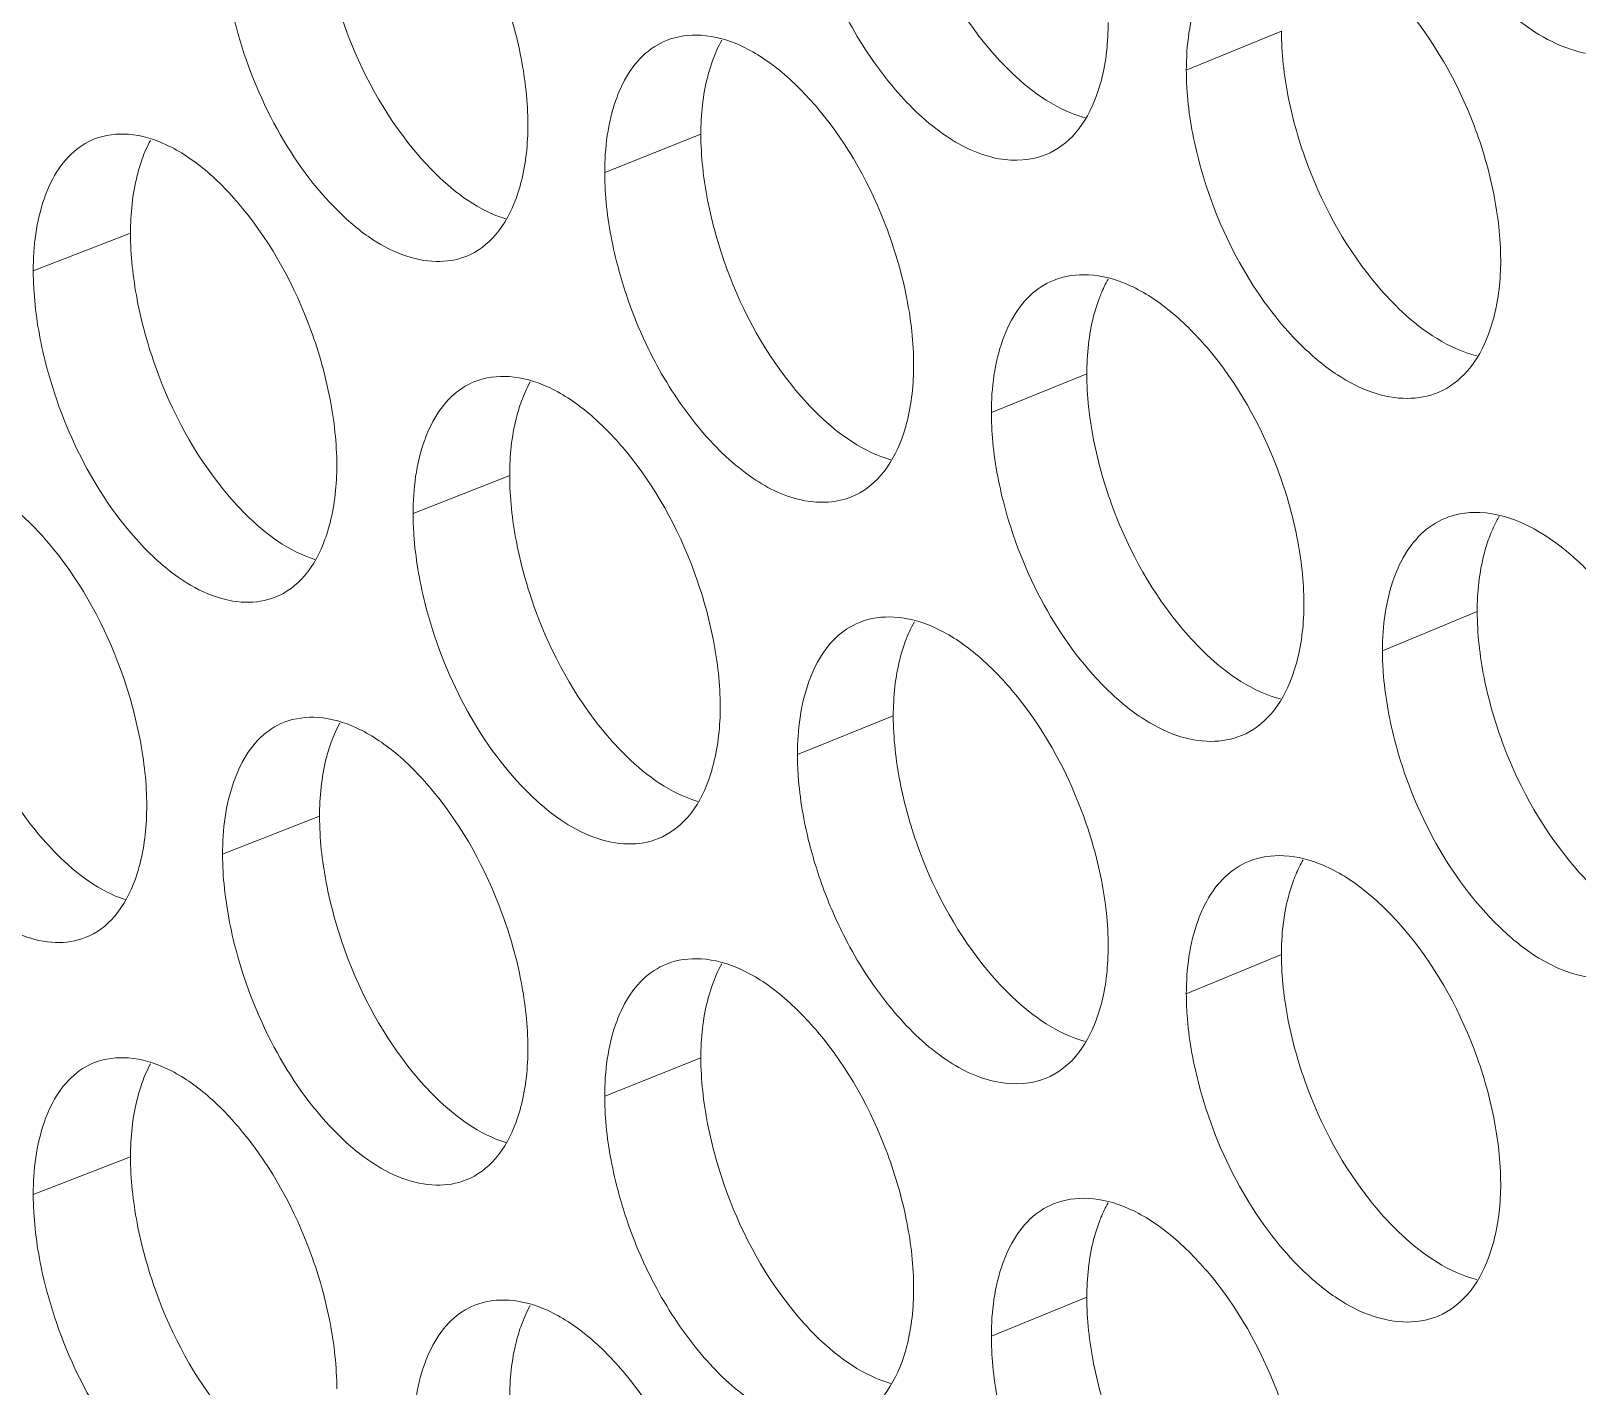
# Model space of a CAD drawing. Header units: millimetres. Extents: x 1177 to 4147, y 93 to 2194.
# Drawn here: x 2535.91 to 2549.1, y 767.51 to 779.06 of the extents above; entities that cross this region are included whole.
import ezdxf

# ---------------------------------------------------------------- set-up
doc = ezdxf.new("R2010")
doc.units = ezdxf.units.MM
doc.header["$LTSCALE"] = 0.1
doc.layers.get('0').update_dxf_attribs({"lineweight": 13})
doc.layers.add('标注', color=251, linetype='Continuous', lineweight=9)

# ---------------------------------------------------------------- blocks, each defined once
blk = doc.blocks.new('02')
at = {"layer": '标注'}
for p, q in [((4407.093, 704.213), (4405.934, 703.737)), ((4400.018, 702.957), (4398.846, 702.489)), ((4393.067, 701.751), (4391.882, 701.291)), ((4393.067, 701.751), (4391.882, 701.291)), ((4404.721, 700.039), (4403.558, 699.566)), ((4397.688, 698.8), (4396.511, 698.335)), ((4397.688, 698.8), (4396.511, 698.335)), ((4409.479, 697.143), (4408.324, 696.664)), ((4402.363, 695.87), (4401.195, 695.4)), ((4402.363, 695.87), (4401.195, 695.4)), ((4395.371, 694.648), (4394.189, 694.185)), ((4407.093, 692.963), (4405.934, 692.487)), ((4407.093, 692.963), (4405.934, 692.487)), ((4400.018, 691.707), (4398.846, 691.239)), ((4393.067, 690.501), (4391.882, 690.041)), ((4404.721, 688.789), (4403.558, 688.316))]:
    blk.add_line(p, q, dxfattribs=at)
for points, knots in [([(4402.363, 707.12), (4402.363, 706.851), (4402.427, 706.29), (4402.736, 705.205), (4403.162, 704.436), (4403.527, 704.002)], [0, 0, 0, 0, 0.239489, 0.496465, 1, 1, 1, 1]), ([(4408.472, 706.832), (4408.585, 706.393), (4408.913, 705.568), (4409.551, 704.698), (4410.148, 704.201), (4410.589, 703.977), (4411.022, 703.896), (4411.296, 703.947), (4411.415, 703.997)], [0, 0, 0, 0, 0.302626, 0.586607, 0.710758, 0.819158, 0.913847, 1, 1, 1, 1]), ([(4397.91, 703.077), (4397.91, 703.347), (4397.846, 703.907), (4397.54, 704.993), (4397.119, 705.764), (4396.757, 706.201)], [0, 0, 0, 0, 0.239493, 0.496564, 1, 1, 1, 1]), ([(4395.371, 705.898), (4395.371, 705.628), (4395.434, 705.067), (4395.736, 703.981), (4396.155, 703.209), (4396.515, 702.771)], [0, 0, 0, 0, 0.239706, 0.496917, 1, 1, 1, 1]), ([(4401.34, 705.566), (4401.396, 705.347), (4401.535, 704.915), (4401.862, 704.21), (4402.332, 703.515), (4402.943, 702.928), (4403.596, 702.612), (4404.046, 702.635), (4404.224, 702.707)], [0, 0, 0, 0, 0.152387, 0.304947, 0.522872, 0.714293, 0.870269, 1, 1, 1, 1]), ([(4406.182, 704.863), (4406.141, 704.788), (4405.984, 704.433), (4405.934, 704.038), (4405.934, 703.737)], [0, 0, 0, 0, 0.223124, 1, 1, 1, 1]), ([(4409.765, 701.423), (4409.765, 701.693), (4409.699, 702.253), (4409.384, 703.337), (4408.949, 704.103), (4408.578, 704.534)], [0, 0, 0, 0, 0.239132, 0.495807, 1, 1, 1, 1]), ([(4394.332, 704.35), (4394.441, 703.914), (4394.754, 703.091), (4395.363, 702.215), (4395.936, 701.707), (4396.36, 701.473), (4396.776, 701.381), (4397.043, 701.423), (4397.158, 701.468)], [0, 0, 0, 0, 0.305591, 0.59108, 0.715148, 0.822737, 0.915872, 1, 1, 1, 1]), ([(4401.444, 703.268), (4401.302, 703.437), (4401.013, 703.733), (4400.53, 704.051), (4400.045, 704.192), (4399.731, 704.151), (4399.599, 704.098)], [0, 0, 0, 0, 0.3085, 0.575059, 0.800797, 1, 1, 1, 1]), ([(4404.835, 703.414), (4404.86, 703.48), (4404.951, 703.773), (4404.982, 704.082), (4404.982, 704.318)], [0, 0, 0, 0, 0.229806, 1, 1, 1, 1]), ([(4407.093, 704.213), (4407.093, 703.943), (4407.158, 703.384), (4407.471, 702.299), (4407.902, 701.532), (4408.271, 701.1)], [0, 0, 0, 0, 0.239345, 0.496163, 1, 1, 1, 1]), ([(4399.599, 704.098), (4399.493, 704.056), (4399.289, 703.921), (4399.149, 703.722), (4399.089, 703.613)], [0, 0, 0, 0, 0.476586, 1, 1, 1, 1]), ([(4403.527, 704.002), (4403.617, 703.896), (4403.945, 703.542), (4404.365, 703.247), (4404.7, 703.156)], [0, 0, 0, 0, 0.285293, 1, 1, 1, 1]), ([(4400.163, 703.861), (4400.139, 703.795), (4400.049, 703.502), (4400.018, 703.193), (4400.018, 702.957)], [0, 0, 0, 0, 0.229432, 1, 1, 1, 1]), ([(4399.089, 703.613), (4399.048, 703.537), (4398.894, 703.183), (4398.846, 702.789), (4398.846, 702.489)], [0, 0, 0, 0, 0.222471, 1, 1, 1, 1]), ([(4405.934, 703.737), (4405.934, 703.65), (4405.948, 703.286), (4406.012, 702.923), (4406.081, 702.654)], [0, 0, 0, 0, 0.237945, 1, 1, 1, 1]), ([(4404.224, 702.707), (4404.362, 702.763), (4404.626, 702.966), (4404.776, 703.255), (4404.835, 703.414)], [0, 0, 0, 0, 0.465952, 1, 1, 1, 1]), ([(4402.611, 700.149), (4402.611, 700.418), (4402.546, 700.979), (4402.236, 702.064), (4401.81, 702.833), (4401.444, 703.268)], [0, 0, 0, 0, 0.239348, 0.496261, 1, 1, 1, 1]), ([(4397.766, 702.174), (4397.79, 702.24), (4397.88, 702.533), (4397.91, 702.841), (4397.91, 703.077)], [0, 0, 0, 0, 0.229368, 1, 1, 1, 1]), ([(4392.629, 702.898), (4392.524, 702.857), (4392.318, 702.721), (4392.179, 702.522), (4392.12, 702.411)], [0, 0, 0, 0, 0.474911, 1, 1, 1, 1]), ([(4392.629, 702.898), (4392.524, 702.857), (4392.318, 702.721), (4392.179, 702.522), (4392.12, 702.411)], [0, 0, 0, 0, 0.474911, 1, 1, 1, 1]), ([(4394.434, 702.051), (4394.296, 702.22), (4394.014, 702.517), (4393.542, 702.838), (4393.068, 702.984), (4392.759, 702.949), (4392.629, 702.898)], [0, 0, 0, 0, 0.310056, 0.577106, 0.802202, 1, 1, 1, 1]), ([(4394.434, 702.051), (4394.296, 702.22), (4394.014, 702.517), (4393.542, 702.838), (4393.068, 702.984), (4392.759, 702.949), (4392.629, 702.898)], [0, 0, 0, 0, 0.310056, 0.577106, 0.802202, 1, 1, 1, 1]), ([(4400.018, 702.957), (4400.018, 702.687), (4400.082, 702.127), (4400.389, 701.041), (4400.812, 700.271), (4401.176, 699.836)], [0, 0, 0, 0, 0.239561, 0.496616, 1, 1, 1, 1]), ([(4393.209, 702.654), (4393.186, 702.588), (4393.098, 702.295), (4393.067, 701.986), (4393.067, 701.751)], [0, 0, 0, 0, 0.228996, 1, 1, 1, 1]), ([(4393.209, 702.654), (4393.186, 702.588), (4393.098, 702.295), (4393.067, 701.986), (4393.067, 701.751)], [0, 0, 0, 0, 0.228996, 1, 1, 1, 1]), ([(4396.515, 702.771), (4396.6, 702.667), (4396.916, 702.318), (4397.317, 702.024), (4397.64, 701.925)], [0, 0, 0, 0, 0.285157, 1, 1, 1, 1]), ([(4406.081, 702.654), (4406.194, 702.216), (4406.519, 701.392), (4407.152, 700.52), (4407.745, 700.021), (4408.183, 699.795), (4408.613, 699.713), (4408.886, 699.762), (4409.004, 699.811)], [0, 0, 0, 0, 0.303115, 0.587343, 0.711479, 0.819744, 0.914178, 1, 1, 1, 1]), ([(4398.846, 702.489), (4398.846, 702.403), (4398.86, 702.038), (4398.923, 701.675), (4398.991, 701.405)], [0, 0, 0, 0, 0.237866, 1, 1, 1, 1]), ([(4392.12, 702.411), (4392.08, 702.336), (4391.929, 701.981), (4391.882, 701.59), (4391.882, 701.291)], [0, 0, 0, 0, 0.221845, 1, 1, 1, 1]), ([(4392.12, 702.411), (4392.08, 702.336), (4391.929, 701.981), (4391.882, 701.59), (4391.882, 701.291)], [0, 0, 0, 0, 0.221845, 1, 1, 1, 1]), ([(4397.158, 701.468), (4397.295, 701.523), (4397.559, 701.725), (4397.707, 702.014), (4397.766, 702.174)], [0, 0, 0, 0, 0.463981, 1, 1, 1, 1]), ([(4395.581, 698.924), (4395.581, 699.194), (4395.517, 699.754), (4395.213, 700.841), (4394.794, 701.613), (4394.434, 702.051)], [0, 0, 0, 0, 0.239566, 0.496716, 1, 1, 1, 1]), ([(4395.581, 698.924), (4395.581, 699.194), (4395.517, 699.754), (4395.213, 700.841), (4394.794, 701.613), (4394.434, 702.051)], [0, 0, 0, 0, 0.239566, 0.496716, 1, 1, 1, 1]), ([(4393.067, 701.751), (4393.067, 701.481), (4393.13, 700.92), (4393.431, 699.833), (4393.846, 699.06), (4394.205, 698.621)], [0, 0, 0, 0, 0.239778, 0.497068, 1, 1, 1, 1]), ([(4393.067, 701.751), (4393.067, 701.481), (4393.13, 700.92), (4393.431, 699.833), (4393.846, 699.06), (4394.205, 698.621)], [0, 0, 0, 0, 0.239778, 0.497068, 1, 1, 1, 1]), ([(4398.991, 701.405), (4399.046, 701.186), (4399.183, 700.755), (4399.508, 700.049), (4399.975, 699.354), (4400.581, 698.766), (4401.229, 698.447), (4401.678, 698.467), (4401.855, 698.539)], [0, 0, 0, 0, 0.152652, 0.305439, 0.523584, 0.715027, 0.870754, 1, 1, 1, 1]), ([(4409.616, 700.519), (4409.641, 700.585), (4409.733, 700.878), (4409.765, 701.187), (4409.765, 701.423)], [0, 0, 0, 0, 0.2301, 1, 1, 1, 1]), ([(4391.882, 701.291), (4391.882, 701.204), (4391.896, 700.839), (4391.957, 700.476), (4392.024, 700.206)], [0, 0, 0, 0, 0.237788, 1, 1, 1, 1]), ([(4391.882, 701.291), (4391.882, 701.204), (4391.896, 700.839), (4391.957, 700.476), (4392.024, 700.206)], [0, 0, 0, 0, 0.237788, 1, 1, 1, 1]), ([(4404.314, 701.176), (4404.209, 701.133), (4404.005, 700.997), (4403.864, 700.8), (4403.804, 700.691)], [0, 0, 0, 0, 0.477633, 1, 1, 1, 1]), ([(4406.187, 700.356), (4406.042, 700.525), (4405.748, 700.821), (4405.257, 701.138), (4404.765, 701.274), (4404.448, 701.231), (4404.314, 701.176)], [0, 0, 0, 0, 0.307488, 0.573733, 0.799889, 1, 1, 1, 1]), ([(4404.982, 701.19), (4404.948, 701.132), (4404.909, 701.05), (4404.876, 700.966), (4404.868, 700.944)], [0, 0, 0, 0, 0.741798, 1, 1, 1, 1]), ([(4404.868, 700.944), (4404.843, 700.878), (4404.753, 700.584), (4404.721, 700.275), (4404.721, 700.039)], [0, 0, 0, 0, 0.229724, 1, 1, 1, 1]), ([(4408.271, 701.1), (4408.363, 700.993), (4408.701, 700.636), (4409.133, 700.341), (4409.476, 700.256)], [0, 0, 0, 0, 0.285343, 1, 1, 1, 1]), ([(4403.804, 700.691), (4403.763, 700.615), (4403.607, 700.26), (4403.558, 699.866), (4403.558, 699.566)], [0, 0, 0, 0, 0.222904, 1, 1, 1, 1]), ([(4409.004, 699.811), (4409.142, 699.868), (4409.405, 700.071), (4409.557, 700.36), (4409.616, 700.519)], [0, 0, 0, 0, 0.467218, 1, 1, 1, 1]), ([(4392.024, 700.206), (4392.132, 699.77), (4392.442, 698.948), (4393.047, 698.07), (4393.616, 697.56), (4394.037, 697.325), (4394.45, 697.231), (4394.715, 697.271), (4394.83, 697.316)], [0, 0, 0, 0, 0.306092, 0.591839, 0.715894, 0.823347, 0.916219, 1, 1, 1, 1]), ([(4392.024, 700.206), (4392.132, 699.77), (4392.442, 698.948), (4393.047, 698.07), (4393.616, 697.56), (4394.037, 697.325), (4394.45, 697.231), (4394.715, 697.271), (4394.83, 697.316)], [0, 0, 0, 0, 0.306092, 0.591839, 0.715894, 0.823347, 0.916219, 1, 1, 1, 1]), ([(4407.367, 697.243), (4407.367, 697.512), (4407.301, 698.072), (4406.988, 699.157), (4406.555, 699.924), (4406.187, 700.356)], [0, 0, 0, 0, 0.239204, 0.495958, 1, 1, 1, 1]), ([(4399.094, 699.107), (4398.953, 699.276), (4398.666, 699.572), (4398.186, 699.892), (4397.705, 700.034), (4397.394, 699.995), (4397.262, 699.943)], [0, 0, 0, 0, 0.309013, 0.575734, 0.801259, 1, 1, 1, 1]), ([(4399.094, 699.107), (4398.953, 699.276), (4398.666, 699.572), (4398.186, 699.892), (4397.705, 700.034), (4397.394, 699.995), (4397.262, 699.943)], [0, 0, 0, 0, 0.309013, 0.575734, 0.801259, 1, 1, 1, 1]), ([(4402.465, 699.245), (4402.49, 699.311), (4402.58, 699.604), (4402.611, 699.913), (4402.611, 700.149)], [0, 0, 0, 0, 0.22966, 1, 1, 1, 1]), ([(4404.721, 700.039), (4404.721, 699.769), (4404.786, 699.209), (4405.096, 698.124), (4405.525, 697.356), (4405.893, 696.923)], [0, 0, 0, 0, 0.239417, 0.496314, 1, 1, 1, 1]), ([(4397.262, 699.943), (4397.156, 699.901), (4396.951, 699.765), (4396.812, 699.567), (4396.752, 699.457)], [0, 0, 0, 0, 0.476042, 1, 1, 1, 1]), ([(4397.262, 699.943), (4397.156, 699.901), (4396.951, 699.765), (4396.812, 699.567), (4396.752, 699.457)], [0, 0, 0, 0, 0.476042, 1, 1, 1, 1]), ([(4401.176, 699.836), (4401.264, 699.731), (4401.588, 699.378), (4402.002, 699.084), (4402.333, 698.99)], [0, 0, 0, 0, 0.285256, 1, 1, 1, 1]), ([(4397.831, 699.703), (4397.807, 699.637), (4397.718, 699.344), (4397.688, 699.035), (4397.688, 698.8)], [0, 0, 0, 0, 0.229286, 1, 1, 1, 1]), ([(4397.831, 699.703), (4397.807, 699.637), (4397.718, 699.344), (4397.688, 699.035), (4397.688, 698.8)], [0, 0, 0, 0, 0.229286, 1, 1, 1, 1]), ([(4396.752, 699.457), (4396.712, 699.381), (4396.559, 699.027), (4396.511, 698.634), (4396.511, 698.335)], [0, 0, 0, 0, 0.222259, 1, 1, 1, 1]), ([(4396.752, 699.457), (4396.712, 699.381), (4396.559, 699.027), (4396.511, 698.634), (4396.511, 698.335)], [0, 0, 0, 0, 0.222259, 1, 1, 1, 1]), ([(4403.558, 699.566), (4403.558, 699.479), (4403.572, 699.114), (4403.635, 698.752), (4403.704, 698.482)], [0, 0, 0, 0, 0.237919, 1, 1, 1, 1]), ([(4401.855, 698.539), (4401.992, 698.594), (4402.256, 698.797), (4402.406, 699.086), (4402.465, 699.245)], [0, 0, 0, 0, 0.465305, 1, 1, 1, 1]), ([(4400.254, 695.985), (4400.254, 696.255), (4400.189, 696.815), (4399.882, 697.901), (4399.457, 698.671), (4399.094, 699.107)], [0, 0, 0, 0, 0.239421, 0.496413, 1, 1, 1, 1]), ([(4400.254, 695.985), (4400.254, 696.255), (4400.189, 696.815), (4399.882, 697.901), (4399.457, 698.671), (4399.094, 699.107)], [0, 0, 0, 0, 0.239421, 0.496413, 1, 1, 1, 1]), ([(4395.437, 698.022), (4395.461, 698.087), (4395.55, 698.38), (4395.581, 698.689), (4395.581, 698.924)], [0, 0, 0, 0, 0.229222, 1, 1, 1, 1]), ([(4395.437, 698.022), (4395.461, 698.087), (4395.55, 698.38), (4395.581, 698.689), (4395.581, 698.924)], [0, 0, 0, 0, 0.229222, 1, 1, 1, 1]), ([(4392.126, 697.907), (4391.988, 698.076), (4391.708, 698.372), (4391.24, 698.695), (4390.769, 698.842), (4390.463, 698.808), (4390.334, 698.759)], [0, 0, 0, 0, 0.310585, 0.577804, 0.802682, 1, 1, 1, 1]), ([(4397.688, 698.8), (4397.688, 698.53), (4397.751, 697.969), (4398.056, 696.883), (4398.477, 696.112), (4398.838, 695.676)], [0, 0, 0, 0, 0.239633, 0.496767, 1, 1, 1, 1]), ([(4397.688, 698.8), (4397.688, 698.53), (4397.751, 697.969), (4398.056, 696.883), (4398.477, 696.112), (4398.838, 695.676)], [0, 0, 0, 0, 0.239633, 0.496767, 1, 1, 1, 1]), ([(4394.205, 698.621), (4394.289, 698.518), (4394.6, 698.171), (4394.995, 697.877), (4395.314, 697.776)], [0, 0, 0, 0, 0.285095, 1, 1, 1, 1]), ([(4394.205, 698.621), (4394.289, 698.518), (4394.6, 698.171), (4394.995, 697.877), (4395.314, 697.776)], [0, 0, 0, 0, 0.285095, 1, 1, 1, 1]), ([(4396.511, 698.335), (4396.511, 698.248), (4396.525, 697.883), (4396.587, 697.52), (4396.654, 697.25)], [0, 0, 0, 0, 0.23784, 1, 1, 1, 1]), ([(4396.511, 698.335), (4396.511, 698.248), (4396.525, 697.883), (4396.587, 697.52), (4396.654, 697.25)], [0, 0, 0, 0, 0.23784, 1, 1, 1, 1]), ([(4403.704, 698.482), (4403.816, 698.044), (4404.139, 697.22), (4404.767, 696.348), (4405.356, 695.847), (4405.791, 695.62), (4406.218, 695.535), (4406.49, 695.583), (4406.608, 695.631)], [0, 0, 0, 0, 0.303606, 0.588083, 0.712204, 0.820335, 0.914512, 1, 1, 1, 1]), ([(4410.983, 697.467), (4410.871, 697.597), (4410.472, 698.008), (4409.918, 698.332), (4409.51, 698.348)], [0, 0, 0, 0, 0.295598, 1, 1, 1, 1]), ([(4409.746, 698.302), (4409.735, 698.283), (4409.69, 698.201), (4409.652, 698.115), (4409.627, 698.048)], [0, 0, 0, 0, 0.242093, 1, 1, 1, 1]), ([(4409.084, 698.276), (4408.978, 698.232), (4408.775, 698.096), (4408.634, 697.9), (4408.574, 697.791)], [0, 0, 0, 0, 0.478627, 1, 1, 1, 1]), ([(4394.83, 697.316), (4394.967, 697.37), (4395.231, 697.572), (4395.379, 697.862), (4395.437, 698.022)], [0, 0, 0, 0, 0.463304, 1, 1, 1, 1]), ([(4394.83, 697.316), (4394.967, 697.37), (4395.231, 697.572), (4395.379, 697.862), (4395.437, 698.022)], [0, 0, 0, 0, 0.463304, 1, 1, 1, 1]), ([(4409.627, 698.048), (4409.602, 697.982), (4409.511, 697.689), (4409.479, 697.379), (4409.479, 697.143)], [0, 0, 0, 0, 0.230017, 1, 1, 1, 1]), ([(4393.265, 694.777), (4393.265, 695.047), (4393.201, 695.607), (4392.899, 696.694), (4392.483, 697.467), (4392.126, 697.907)], [0, 0, 0, 0, 0.239639, 0.496867, 1, 1, 1, 1]), ([(4408.574, 697.791), (4408.532, 697.716), (4408.375, 697.36), (4408.324, 696.965), (4408.324, 696.664)], [0, 0, 0, 0, 0.223347, 1, 1, 1, 1]), ([(4390.778, 697.609), (4390.778, 697.339), (4390.841, 696.779), (4391.139, 695.692), (4391.552, 694.918), (4391.908, 694.477)], [0, 0, 0, 0, 0.239851, 0.497219, 1, 1, 1, 1]), ([(4396.654, 697.25), (4396.764, 696.813), (4397.079, 695.99), (4397.694, 695.115), (4398.271, 694.608), (4398.697, 694.376), (4399.116, 694.286), (4399.384, 694.329), (4399.5, 694.376)], [0, 0, 0, 0, 0.305092, 0.590325, 0.714405, 0.822131, 0.915528, 1, 1, 1, 1]), ([(4396.654, 697.25), (4396.764, 696.813), (4397.079, 695.99), (4397.694, 695.115), (4398.271, 694.608), (4398.697, 694.376), (4399.116, 694.286), (4399.384, 694.329), (4399.5, 694.376)], [0, 0, 0, 0, 0.305092, 0.590325, 0.714405, 0.822131, 0.915528, 1, 1, 1, 1]), ([(4407.219, 696.339), (4407.244, 696.405), (4407.335, 696.697), (4407.367, 697.007), (4407.367, 697.243)], [0, 0, 0, 0, 0.229953, 1, 1, 1, 1]), ([(4401.95, 697.009), (4401.844, 696.967), (4401.64, 696.831), (4401.499, 696.634), (4401.44, 696.524)], [0, 0, 0, 0, 0.477116, 1, 1, 1, 1]), ([(4401.95, 697.009), (4401.844, 696.967), (4401.64, 696.831), (4401.499, 696.634), (4401.44, 696.524)], [0, 0, 0, 0, 0.477116, 1, 1, 1, 1]), ([(4403.809, 696.184), (4403.666, 696.353), (4403.374, 696.649), (4402.886, 696.967), (4402.398, 697.105), (4402.083, 697.063), (4401.95, 697.009)], [0, 0, 0, 0, 0.307992, 0.574392, 0.80034, 1, 1, 1, 1]), ([(4403.809, 696.184), (4403.666, 696.353), (4403.374, 696.649), (4402.886, 696.967), (4402.398, 697.105), (4402.083, 697.063), (4401.95, 697.009)], [0, 0, 0, 0, 0.307992, 0.574392, 0.80034, 1, 1, 1, 1]), ([(4409.479, 697.143), (4409.479, 696.873), (4409.544, 696.313), (4409.858, 695.229), (4410.293, 694.463), (4410.664, 694.033)], [0, 0, 0, 0, 0.239274, 0.496012, 1, 1, 1, 1]), ([(4405.893, 696.923), (4405.983, 696.817), (4406.316, 696.461), (4406.742, 696.166), (4407.081, 696.078)], [0, 0, 0, 0, 0.285322, 1, 1, 1, 1]), ([(4402.508, 696.775), (4402.484, 696.709), (4402.394, 696.416), (4402.363, 696.106), (4402.363, 695.87)], [0, 0, 0, 0, 0.229578, 1, 1, 1, 1]), ([(4402.508, 696.775), (4402.484, 696.709), (4402.394, 696.416), (4402.363, 696.106), (4402.363, 695.87)], [0, 0, 0, 0, 0.229578, 1, 1, 1, 1]), ([(4408.324, 696.664), (4408.324, 696.577), (4408.339, 696.213), (4408.403, 695.851), (4408.472, 695.582)], [0, 0, 0, 0, 0.237972, 1, 1, 1, 1]), ([(4401.44, 696.524), (4401.399, 696.449), (4401.244, 696.094), (4401.195, 695.7), (4401.195, 695.4)], [0, 0, 0, 0, 0.222686, 1, 1, 1, 1]), ([(4401.44, 696.524), (4401.399, 696.449), (4401.244, 696.094), (4401.195, 695.7), (4401.195, 695.4)], [0, 0, 0, 0, 0.222686, 1, 1, 1, 1]), ([(4406.608, 695.631), (4406.745, 695.688), (4407.009, 695.891), (4407.16, 696.179), (4407.219, 696.339)], [0, 0, 0, 0, 0.46659, 1, 1, 1, 1]), ([(4389.73, 696.067), (4389.837, 695.631), (4390.144, 694.81), (4390.745, 693.931), (4391.31, 693.419), (4391.727, 693.183), (4392.138, 693.086), (4392.402, 693.126), (4392.516, 693.17)], [0, 0, 0, 0, 0.306595, 0.592601, 0.716644, 0.823962, 0.916568, 1, 1, 1, 1]), ([(4404.982, 693.068), (4404.982, 693.338), (4404.917, 693.898), (4404.605, 694.983), (4404.176, 695.75), (4403.809, 696.184)], [0, 0, 0, 0, 0.239276, 0.49611, 1, 1, 1, 1]), ([(4404.982, 693.068), (4404.982, 693.338), (4404.917, 693.898), (4404.605, 694.983), (4404.176, 695.75), (4403.809, 696.184)], [0, 0, 0, 0, 0.239276, 0.49611, 1, 1, 1, 1]), ([(4396.757, 694.951), (4396.618, 695.12), (4396.333, 695.417), (4395.857, 695.737), (4395.38, 695.881), (4395.069, 695.844), (4394.939, 695.793)], [0, 0, 0, 0, 0.309532, 0.576416, 0.801728, 1, 1, 1, 1]), ([(4400.109, 695.082), (4400.133, 695.148), (4400.223, 695.441), (4400.254, 695.749), (4400.254, 695.985)], [0, 0, 0, 0, 0.229514, 1, 1, 1, 1]), ([(4400.109, 695.082), (4400.133, 695.148), (4400.223, 695.441), (4400.254, 695.749), (4400.254, 695.985)], [0, 0, 0, 0, 0.229514, 1, 1, 1, 1]), ([(4402.363, 695.87), (4402.363, 695.601), (4402.427, 695.04), (4402.736, 693.955), (4403.162, 693.186), (4403.527, 692.752)], [0, 0, 0, 0, 0.239489, 0.496465, 1, 1, 1, 1]), ([(4402.363, 695.87), (4402.363, 695.601), (4402.427, 695.04), (4402.736, 693.955), (4403.162, 693.186), (4403.527, 692.752)], [0, 0, 0, 0, 0.239489, 0.496465, 1, 1, 1, 1]), ([(4394.939, 695.793), (4394.833, 695.751), (4394.628, 695.616), (4394.488, 695.417), (4394.429, 695.306)], [0, 0, 0, 0, 0.475484, 1, 1, 1, 1]), ([(4398.838, 695.676), (4398.925, 695.571), (4399.245, 695.221), (4399.652, 694.926), (4399.979, 694.83)], [0, 0, 0, 0, 0.285211, 1, 1, 1, 1]), ([(4398.838, 695.676), (4398.925, 695.571), (4399.245, 695.221), (4399.652, 694.926), (4399.979, 694.83)], [0, 0, 0, 0, 0.285211, 1, 1, 1, 1]), ([(4395.513, 695.551), (4395.489, 695.485), (4395.401, 695.192), (4395.371, 694.883), (4395.371, 694.648)], [0, 0, 0, 0, 0.229141, 1, 1, 1, 1]), ([(4408.472, 695.582), (4408.585, 695.143), (4408.913, 694.318), (4409.551, 693.448), (4410.148, 692.951), (4410.589, 692.727), (4411.022, 692.646), (4411.296, 692.697), (4411.415, 692.747)], [0, 0, 0, 0, 0.302626, 0.586607, 0.710758, 0.819158, 0.913847, 1, 1, 1, 1]), ([(4394.429, 695.306), (4394.389, 695.231), (4394.237, 694.876), (4394.189, 694.484), (4394.189, 694.185)], [0, 0, 0, 0, 0.22205, 1, 1, 1, 1]), ([(4401.195, 695.4), (4401.195, 695.313), (4401.209, 694.948), (4401.272, 694.586), (4401.34, 694.316)], [0, 0, 0, 0, 0.237892, 1, 1, 1, 1]), ([(4401.195, 695.4), (4401.195, 695.313), (4401.209, 694.948), (4401.272, 694.586), (4401.34, 694.316)], [0, 0, 0, 0, 0.237892, 1, 1, 1, 1]), ([(4397.91, 691.827), (4397.91, 692.097), (4397.846, 692.657), (4397.54, 693.743), (4397.119, 694.514), (4396.757, 694.951)], [0, 0, 0, 0, 0.239493, 0.496564, 1, 1, 1, 1]), ([(4399.5, 694.376), (4399.637, 694.431), (4399.901, 694.633), (4400.05, 694.922), (4400.109, 695.082)], [0, 0, 0, 0, 0.464648, 1, 1, 1, 1]), ([(4399.5, 694.376), (4399.637, 694.431), (4399.901, 694.633), (4400.05, 694.922), (4400.109, 695.082)], [0, 0, 0, 0, 0.464648, 1, 1, 1, 1]), ([(4393.122, 693.875), (4393.146, 693.941), (4393.234, 694.233), (4393.265, 694.542), (4393.265, 694.777)], [0, 0, 0, 0, 0.229076, 1, 1, 1, 1]), ([(4395.371, 694.648), (4395.371, 694.378), (4395.434, 693.817), (4395.736, 692.731), (4396.155, 691.959), (4396.515, 691.521)], [0, 0, 0, 0, 0.239706, 0.496917, 1, 1, 1, 1]), ([(4391.908, 694.477), (4391.992, 694.375), (4392.298, 694.03), (4392.687, 693.736), (4393.002, 693.633)], [0, 0, 0, 0, 0.285023, 1, 1, 1, 1]), ([(4394.189, 694.185), (4394.189, 694.098), (4394.203, 693.733), (4394.265, 693.371), (4394.332, 693.1)], [0, 0, 0, 0, 0.237814, 1, 1, 1, 1]), ([(4401.34, 694.316), (4401.396, 694.097), (4401.535, 693.665), (4401.862, 692.96), (4402.332, 692.265), (4402.943, 691.678), (4403.596, 691.362), (4404.046, 691.385), (4404.224, 691.457)], [0, 0, 0, 0, 0.152387, 0.304947, 0.522872, 0.714293, 0.870269, 1, 1, 1, 1]), ([(4401.34, 694.316), (4401.396, 694.097), (4401.535, 693.665), (4401.862, 692.96), (4402.332, 692.265), (4402.943, 691.678), (4403.596, 691.362), (4404.046, 691.385), (4404.224, 691.457)], [0, 0, 0, 0, 0.152387, 0.304947, 0.522872, 0.714293, 0.870269, 1, 1, 1, 1]), ([(4408.578, 693.284), (4408.433, 693.453), (4408.136, 693.749), (4407.641, 694.064), (4407.146, 694.199), (4406.827, 694.154), (4406.692, 694.098)], [0, 0, 0, 0, 0.30699, 0.573081, 0.799443, 1, 1, 1, 1]), ([(4408.578, 693.284), (4408.433, 693.453), (4408.136, 693.749), (4407.641, 694.064), (4407.146, 694.199), (4406.827, 694.154), (4406.692, 694.098)], [0, 0, 0, 0, 0.30699, 0.573081, 0.799443, 1, 1, 1, 1]), ([(4406.692, 694.098), (4406.587, 694.055), (4406.383, 693.919), (4406.242, 693.722), (4406.182, 693.613)], [0, 0, 0, 0, 0.478136, 1, 1, 1, 1]), ([(4406.692, 694.098), (4406.587, 694.055), (4406.383, 693.919), (4406.242, 693.722), (4406.182, 693.613)], [0, 0, 0, 0, 0.478136, 1, 1, 1, 1]), ([(4407.357, 694.118), (4407.323, 694.059), (4407.283, 693.976), (4407.249, 693.89), (4407.24, 693.868)], [0, 0, 0, 0, 0.741765, 1, 1, 1, 1]), ([(4407.357, 694.118), (4407.323, 694.059), (4407.283, 693.976), (4407.249, 693.89), (4407.24, 693.868)], [0, 0, 0, 0, 0.741765, 1, 1, 1, 1]), ([(4410.664, 694.033), (4410.756, 693.925), (4411.099, 693.566), (4411.537, 693.271), (4411.884, 693.189)], [0, 0, 0, 0, 0.285356, 1, 1, 1, 1]), ([(4392.516, 693.17), (4392.653, 693.223), (4392.917, 693.425), (4393.064, 693.715), (4393.122, 693.875)], [0, 0, 0, 0, 0.462617, 1, 1, 1, 1]), ([(4407.24, 693.868), (4407.216, 693.802), (4407.125, 693.509), (4407.093, 693.199), (4407.093, 692.963)], [0, 0, 0, 0, 0.229871, 1, 1, 1, 1]), ([(4407.24, 693.868), (4407.216, 693.802), (4407.125, 693.509), (4407.093, 693.199), (4407.093, 692.963)], [0, 0, 0, 0, 0.229871, 1, 1, 1, 1]), ([(4406.182, 693.613), (4406.141, 693.538), (4405.984, 693.183), (4405.934, 692.788), (4405.934, 692.487)], [0, 0, 0, 0, 0.223124, 1, 1, 1, 1]), ([(4406.182, 693.613), (4406.141, 693.538), (4405.984, 693.183), (4405.934, 692.788), (4405.934, 692.487)], [0, 0, 0, 0, 0.223124, 1, 1, 1, 1]), ([(4409.765, 690.173), (4409.765, 690.443), (4409.699, 691.003), (4409.384, 692.087), (4408.949, 692.853), (4408.578, 693.284)], [0, 0, 0, 0, 0.239132, 0.495807, 1, 1, 1, 1]), ([(4409.765, 690.173), (4409.765, 690.443), (4409.699, 691.003), (4409.384, 692.087), (4408.949, 692.853), (4408.578, 693.284)], [0, 0, 0, 0, 0.239132, 0.495807, 1, 1, 1, 1]), ([(4394.332, 693.1), (4394.441, 692.664), (4394.754, 691.841), (4395.363, 690.965), (4395.936, 690.457), (4396.36, 690.223), (4396.776, 690.131), (4397.043, 690.173), (4397.158, 690.218)], [0, 0, 0, 0, 0.305591, 0.59108, 0.715148, 0.822737, 0.915872, 1, 1, 1, 1]), ([(4404.835, 692.164), (4404.86, 692.23), (4404.951, 692.523), (4404.982, 692.832), (4404.982, 693.068)], [0, 0, 0, 0, 0.229806, 1, 1, 1, 1]), ([(4404.835, 692.164), (4404.86, 692.23), (4404.951, 692.523), (4404.982, 692.832), (4404.982, 693.068)], [0, 0, 0, 0, 0.229806, 1, 1, 1, 1]), ([(4399.599, 692.848), (4399.493, 692.806), (4399.289, 692.671), (4399.149, 692.472), (4399.089, 692.363)], [0, 0, 0, 0, 0.476586, 1, 1, 1, 1]), ([(4401.444, 692.018), (4401.302, 692.187), (4401.013, 692.483), (4400.53, 692.801), (4400.045, 692.942), (4399.731, 692.901), (4399.599, 692.848)], [0, 0, 0, 0, 0.3085, 0.575059, 0.800797, 1, 1, 1, 1]), ([(4407.093, 692.963), (4407.093, 692.693), (4407.158, 692.134), (4407.471, 691.049), (4407.902, 690.282), (4408.271, 689.85)], [0, 0, 0, 0, 0.239345, 0.496163, 1, 1, 1, 1]), ([(4407.093, 692.963), (4407.093, 692.693), (4407.158, 692.134), (4407.471, 691.049), (4407.902, 690.282), (4408.271, 689.85)], [0, 0, 0, 0, 0.239345, 0.496163, 1, 1, 1, 1]), ([(4403.527, 692.752), (4403.617, 692.646), (4403.945, 692.292), (4404.365, 691.997), (4404.7, 691.906)], [0, 0, 0, 0, 0.285293, 1, 1, 1, 1]), ([(4403.527, 692.752), (4403.617, 692.646), (4403.945, 692.292), (4404.365, 691.997), (4404.7, 691.906)], [0, 0, 0, 0, 0.285293, 1, 1, 1, 1]), ([(4400.163, 692.611), (4400.139, 692.545), (4400.049, 692.252), (4400.018, 691.943), (4400.018, 691.707)], [0, 0, 0, 0, 0.229432, 1, 1, 1, 1]), ([(4405.934, 692.487), (4405.934, 692.4), (4405.948, 692.036), (4406.012, 691.673), (4406.081, 691.404)], [0, 0, 0, 0, 0.237945, 1, 1, 1, 1]), ([(4405.934, 692.487), (4405.934, 692.4), (4405.948, 692.036), (4406.012, 691.673), (4406.081, 691.404)], [0, 0, 0, 0, 0.237945, 1, 1, 1, 1]), ([(4399.089, 692.363), (4399.048, 692.287), (4398.894, 691.933), (4398.846, 691.539), (4398.846, 691.239)], [0, 0, 0, 0, 0.222471, 1, 1, 1, 1]), ([(4404.224, 691.457), (4404.362, 691.513), (4404.626, 691.716), (4404.776, 692.005), (4404.835, 692.164)], [0, 0, 0, 0, 0.465952, 1, 1, 1, 1]), ([(4404.224, 691.457), (4404.362, 691.513), (4404.626, 691.716), (4404.776, 692.005), (4404.835, 692.164)], [0, 0, 0, 0, 0.465952, 1, 1, 1, 1]), ([(4402.611, 688.899), (4402.611, 689.168), (4402.546, 689.729), (4402.236, 690.814), (4401.81, 691.583), (4401.444, 692.018)], [0, 0, 0, 0, 0.239348, 0.496261, 1, 1, 1, 1]), ([(4394.434, 690.801), (4394.296, 690.97), (4394.014, 691.267), (4393.542, 691.588), (4393.068, 691.734), (4392.759, 691.699), (4392.629, 691.648)], [0, 0, 0, 0, 0.310056, 0.577106, 0.802202, 1, 1, 1, 1]), ([(4397.766, 690.924), (4397.79, 690.99), (4397.88, 691.283), (4397.91, 691.591), (4397.91, 691.827)], [0, 0, 0, 0, 0.229368, 1, 1, 1, 1]), ([(4400.018, 691.707), (4400.018, 691.437), (4400.082, 690.877), (4400.389, 689.791), (4400.812, 689.021), (4401.176, 688.586)], [0, 0, 0, 0, 0.239561, 0.496616, 1, 1, 1, 1]), ([(4392.629, 691.648), (4392.524, 691.607), (4392.318, 691.471), (4392.179, 691.272), (4392.12, 691.161)], [0, 0, 0, 0, 0.474911, 1, 1, 1, 1]), ([(4396.515, 691.521), (4396.6, 691.417), (4396.916, 691.068), (4397.317, 690.774), (4397.64, 690.675)], [0, 0, 0, 0, 0.285157, 1, 1, 1, 1]), ([(4393.209, 691.404), (4393.186, 691.338), (4393.098, 691.045), (4393.067, 690.736), (4393.067, 690.501)], [0, 0, 0, 0, 0.228996, 1, 1, 1, 1]), ([(4406.081, 691.404), (4406.194, 690.966), (4406.519, 690.142), (4407.152, 689.27), (4407.745, 688.771), (4408.183, 688.545), (4408.613, 688.463), (4408.886, 688.512), (4409.004, 688.561)], [0, 0, 0, 0, 0.303115, 0.587343, 0.711479, 0.819744, 0.914178, 1, 1, 1, 1]), ([(4406.081, 691.404), (4406.194, 690.966), (4406.519, 690.142), (4407.152, 689.27), (4407.745, 688.771), (4408.183, 688.545), (4408.613, 688.463), (4408.886, 688.512), (4409.004, 688.561)], [0, 0, 0, 0, 0.303115, 0.587343, 0.711479, 0.819744, 0.914178, 1, 1, 1, 1]), ([(4392.12, 691.161), (4392.08, 691.086), (4391.929, 690.731), (4391.882, 690.34), (4391.882, 690.041)], [0, 0, 0, 0, 0.221845, 1, 1, 1, 1]), ([(4398.846, 691.239), (4398.846, 691.153), (4398.86, 690.788), (4398.923, 690.425), (4398.991, 690.155)], [0, 0, 0, 0, 0.237866, 1, 1, 1, 1]), ([(4395.581, 687.674), (4395.581, 687.944), (4395.517, 688.504), (4395.213, 689.591), (4394.794, 690.363), (4394.434, 690.801)], [0, 0, 0, 0, 0.239566, 0.496716, 1, 1, 1, 1]), ([(4397.158, 690.218), (4397.295, 690.273), (4397.559, 690.475), (4397.707, 690.764), (4397.766, 690.924)], [0, 0, 0, 0, 0.463981, 1, 1, 1, 1]), ([(4393.067, 690.501), (4393.067, 690.231), (4393.13, 689.67), (4393.431, 688.583), (4393.846, 687.81), (4394.205, 687.371)], [0, 0, 0, 0, 0.239778, 0.497068, 1, 1, 1, 1]), ([(4391.882, 690.041), (4391.882, 689.954), (4391.896, 689.589), (4391.957, 689.226), (4392.024, 688.956)], [0, 0, 0, 0, 0.237788, 1, 1, 1, 1]), ([(4398.991, 690.155), (4399.046, 689.936), (4399.183, 689.505), (4399.508, 688.799), (4399.975, 688.104), (4400.581, 687.516), (4401.229, 687.197), (4401.678, 687.217), (4401.855, 687.289)], [0, 0, 0, 0, 0.152652, 0.305439, 0.523584, 0.715027, 0.870754, 1, 1, 1, 1]), ([(4409.616, 689.269), (4409.641, 689.335), (4409.733, 689.628), (4409.765, 689.937), (4409.765, 690.173)], [0, 0, 0, 0, 0.2301, 1, 1, 1, 1]), ([(4409.616, 689.269), (4409.641, 689.335), (4409.733, 689.628), (4409.765, 689.937), (4409.765, 690.173)], [0, 0, 0, 0, 0.2301, 1, 1, 1, 1]), ([(4404.314, 689.926), (4404.209, 689.883), (4404.005, 689.747), (4403.864, 689.55), (4403.804, 689.441)], [0, 0, 0, 0, 0.477633, 1, 1, 1, 1]), ([(4406.187, 689.106), (4406.042, 689.275), (4405.748, 689.571), (4405.257, 689.888), (4404.765, 690.024), (4404.448, 689.981), (4404.314, 689.926)], [0, 0, 0, 0, 0.307488, 0.573733, 0.799889, 1, 1, 1, 1]), ([(4404.982, 689.94), (4404.948, 689.882), (4404.909, 689.8), (4404.876, 689.716), (4404.868, 689.694)], [0, 0, 0, 0, 0.741798, 1, 1, 1, 1]), ([(4408.271, 689.85), (4408.363, 689.743), (4408.701, 689.386), (4409.133, 689.091), (4409.476, 689.006)], [0, 0, 0, 0, 0.285343, 1, 1, 1, 1]), ([(4408.271, 689.85), (4408.363, 689.743), (4408.701, 689.386), (4409.133, 689.091), (4409.476, 689.006)], [0, 0, 0, 0, 0.285343, 1, 1, 1, 1]), ([(4404.868, 689.694), (4404.843, 689.628), (4404.753, 689.334), (4404.721, 689.025), (4404.721, 688.789)], [0, 0, 0, 0, 0.229724, 1, 1, 1, 1]), ([(4403.804, 689.441), (4403.763, 689.365), (4403.607, 689.01), (4403.558, 688.616), (4403.558, 688.316)], [0, 0, 0, 0, 0.222904, 1, 1, 1, 1]), ([(4409.004, 688.561), (4409.142, 688.618), (4409.405, 688.821), (4409.557, 689.11), (4409.616, 689.269)], [0, 0, 0, 0, 0.467218, 1, 1, 1, 1]), ([(4409.004, 688.561), (4409.142, 688.618), (4409.405, 688.821), (4409.557, 689.11), (4409.616, 689.269)], [0, 0, 0, 0, 0.467218, 1, 1, 1, 1]), ([(4407.367, 685.993), (4407.367, 686.262), (4407.301, 686.822), (4406.988, 687.907), (4406.555, 688.674), (4406.187, 689.106)], [0, 0, 0, 0, 0.239204, 0.495958, 1, 1, 1, 1]), ([(4392.024, 688.956), (4392.132, 688.52), (4392.442, 687.698), (4393.047, 686.82), (4393.616, 686.31), (4394.037, 686.075), (4394.45, 685.981), (4394.715, 686.021), (4394.83, 686.066)], [0, 0, 0, 0, 0.306092, 0.591839, 0.715894, 0.823347, 0.916219, 1, 1, 1, 1]), ([(4402.465, 687.995), (4402.49, 688.061), (4402.58, 688.354), (4402.611, 688.663), (4402.611, 688.899)], [0, 0, 0, 0, 0.22966, 1, 1, 1, 1]), ([(4397.262, 688.693), (4397.156, 688.651), (4396.951, 688.515), (4396.812, 688.317), (4396.752, 688.207)], [0, 0, 0, 0, 0.476042, 1, 1, 1, 1]), ([(4399.094, 687.857), (4398.953, 688.026), (4398.666, 688.322), (4398.186, 688.642), (4397.705, 688.784), (4397.394, 688.745), (4397.262, 688.693)], [0, 0, 0, 0, 0.309013, 0.575734, 0.801259, 1, 1, 1, 1]), ([(4404.721, 688.789), (4404.721, 688.519), (4404.786, 687.959), (4405.096, 686.874), (4405.525, 686.106), (4405.893, 685.673)], [0, 0, 0, 0, 0.239417, 0.496314, 1, 1, 1, 1]), ([(4401.176, 688.586), (4401.264, 688.481), (4401.588, 688.128), (4402.002, 687.834), (4402.333, 687.74)], [0, 0, 0, 0, 0.285256, 1, 1, 1, 1]), ([(4397.831, 688.453), (4397.807, 688.387), (4397.718, 688.094), (4397.688, 687.785), (4397.688, 687.55)], [0, 0, 0, 0, 0.229286, 1, 1, 1, 1]), ([(4403.558, 688.316), (4403.558, 688.229), (4403.572, 687.864), (4403.635, 687.502), (4403.704, 687.232)], [0, 0, 0, 0, 0.237919, 1, 1, 1, 1]), ([(4396.752, 688.207), (4396.712, 688.131), (4396.559, 687.777), (4396.511, 687.384), (4396.511, 687.085)], [0, 0, 0, 0, 0.222259, 1, 1, 1, 1]), ([(4401.855, 687.289), (4401.992, 687.344), (4402.256, 687.547), (4402.406, 687.836), (4402.465, 687.995)], [0, 0, 0, 0, 0.465305, 1, 1, 1, 1]), ([(4400.254, 684.735), (4400.254, 685.005), (4400.189, 685.565), (4399.882, 686.651), (4399.457, 687.421), (4399.094, 687.857)], [0, 0, 0, 0, 0.239421, 0.496413, 1, 1, 1, 1])]:
    blk.add_open_spline(points, degree=3, knots=knots, dxfattribs=at)
for points in [[(4400.272, 704.101), (4400.229, 704.024), (4400.193, 703.943), (4400.163, 703.861)], [(4393.311, 702.881), (4393.271, 702.808), (4393.238, 702.732), (4393.209, 702.654)], [(4393.311, 702.881), (4393.271, 702.808), (4393.238, 702.732), (4393.209, 702.654)], [(4397.938, 699.939), (4397.896, 699.863), (4397.861, 699.784), (4397.831, 699.703)], [(4397.938, 699.939), (4397.896, 699.863), (4397.861, 699.784), (4397.831, 699.703)], [(4409.27, 698.331), (4409.206, 698.319), (4409.143, 698.301), (4409.084, 698.276)], [(4409.51, 698.348), (4409.43, 698.351), (4409.349, 698.346), (4409.27, 698.331)], [(4402.62, 697.018), (4402.576, 696.94), (4402.539, 696.858), (4402.508, 696.775)], [(4402.62, 697.018), (4402.576, 696.94), (4402.539, 696.858), (4402.508, 696.775)], [(4395.617, 695.782), (4395.577, 695.708), (4395.542, 695.63), (4395.513, 695.551)], [(4400.272, 692.851), (4400.229, 692.774), (4400.193, 692.693), (4400.163, 692.611)], [(4393.311, 691.631), (4393.271, 691.558), (4393.238, 691.482), (4393.209, 691.404)], [(4397.938, 688.689), (4397.896, 688.613), (4397.861, 688.534), (4397.831, 688.453)]]:
    blk.add_open_spline(points, degree=3, dxfattribs=at)

msp = doc.modelspace()

# ---------------------------------------------------------------- block references
at = {"xscale": 0.7, "yscale": 0.7, "zscale": 0.7}
msp.add_blockref('02', (-538.391, 286.112), dxfattribs=at)

doc.saveas('drawing.dxf')
